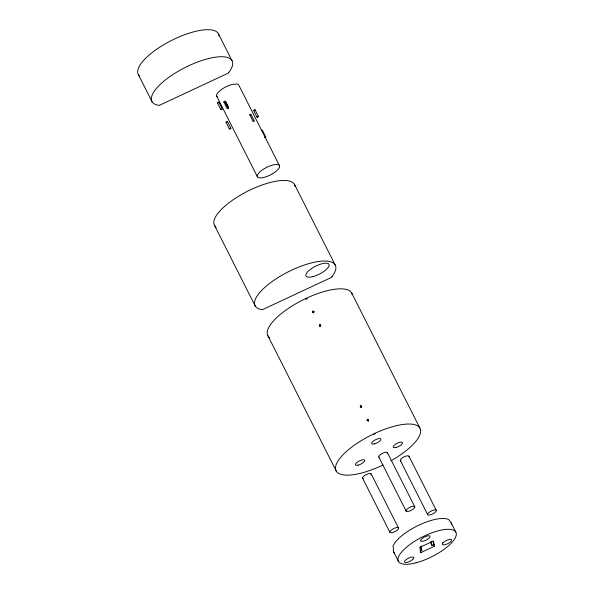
<?xml version="1.0" encoding="UTF-8"?>
<svg xmlns="http://www.w3.org/2000/svg" width="594" height="594" viewBox="0 0 594 594"><rect width="100%" height="100%" fill="white"/><g stroke="black" fill="none" stroke-linecap="round" stroke-linejoin="round"><path stroke-width="0.89" d="M226.024 122.223L227.48 121.525L230.895 128.289L230.427 128.801L229.44 128.98L226.024 122.223L226.641 122.223M227.48 121.525L227.012 122.045M229.44 128.98L230.895 128.289M261.145 130.673L262.169 130.205L262.236 130.598M262.414 130.301L265.83 137.066L265.147 137.682M253.601 110.425L255.026 109.697L258.472 116.521L257.974 117.04L257.053 117.248L253.601 110.425L254.002 110.506M255.056 109.756L254.729 110.172M257.016 117.189L258.472 116.521M312.444 312.154L312.83 311.13L313.899 311.471L313.565 312.875L312.444 312.154L312.555 312.526L312.83 311.13L313.951 311.872L313.595 312.808L312.941 311.501M320.723 324.992L320.782 325.386L319.713 325.044L319.379 326.047L320.448 326.373L320.723 324.992L319.654 324.651L319.275 325.668L320.396 326.396L319.654 324.651L319.735 325.096M360.343 407.157L360.617 405.761L361.746 406.504L360.617 405.761L360.239 406.786L361.301 407.113L361.687 406.103M367.545 419.691L367.174 420.678L367.448 419.282L368.518 419.624L368.183 421.035L368.57 420.025L367.448 419.282L368.213 420.96M223.819 101.99L224.955 100.943L228.371 107.7L227.235 108.747L223.819 101.99L225.638 101.366L228.289 106.623M250.022 115.236L250.965 114.367L254.381 121.124L253.044 121.235M218.644 102.517L218.733 102.057L217.456 102.851L220.871 109.615L221.517 109.578L222.304 108.888L218.896 102.123M307.128 298.218L305.672 298.901L306.452 298.841M264.553 137.437L265.83 137.066M420.953 545.96L421.874 550.282L420.129 551.091L420.886 552.583L434.548 546.19L433.434 541.008L419.772 547.393L420.886 552.583M430.472 542.381L432.053 545.522L433.798 544.705L433.056 541.245M313.283 312.177L313.951 311.872M367.894 420.329L368.57 420.025M218.295 102.732L217.456 102.851M250.965 114.367L249.636 114.471L253.059 121.243M222.304 108.888L220.871 109.615M367.062 420.307L368.235 421.005M360.751 406.185L361.33 407.462M394.75 553.266L394.498 553.059A32.21 10.952 -26.8 0 1 393.518 548.47L392.998 546.257A32.21 10.952 -26.8 0 1 419.334 524.947A32.21 10.952 -26.8 0 1 449.175 519.995L450.401 521.874A32.21 10.952 -26.8 0 1 451.611 524.465M351.655 292.968L419.928 428.163M218.354 33.65L232.009 60.692M294.483 184.4L335.172 264.976M279.626 165.978A12.4 4.217 -26.8 0 0 262.043 170.151A12.4 4.217 -26.8 0 0 263.625 177.502A12.4 4.217 -26.8 0 0 279.626 165.978L238.937 85.402A12.4 4.217 -26.8 0 0 236.984 83.977L232.551 84.341A12.4 4.217 -26.8 0 0 221.354 89.575L217.59 93.043A12.4 4.217 -26.8 0 0 217.166 96.792M451.121 522.794L455.828 532.12M409.028 456.37L436.338 510.446A4.834 1.641 -26.8 0 1 430.101 514.939A4.834 1.641 -26.8 0 1 429.492 512.073A4.834 1.641 -26.8 0 1 436.338 510.446M224.933 101.893L228.348 108.657M216.543 95.872L257.239 176.44M400.304 460.447L427.613 514.523M387.451 452.687L414.761 506.764A4.834 1.641 -26.8 0 1 408.821 511.293A4.834 1.641 -26.8 0 1 407.707 508.664A4.834 1.641 -26.8 0 1 414.761 506.764M433.798 544.705L434.548 546.19M306.356 298.337L306.831 299.287M378.794 456.972L406.103 511.048M420.686 547.928L421.874 550.282M371.257 474.027L398.567 528.103A4.834 1.641 -26.8 0 1 392.33 532.595A4.834 1.641 -26.8 0 1 391.713 529.729A4.834 1.641 -26.8 0 1 398.567 528.103M362.533 478.103L389.842 532.179M393.777 552.138L398.492 561.464M138.365 74.592L152.019 101.626M214.493 225.334L255.182 305.91M267.939 335.81L336.211 471.005M431.125 541.201L432.053 545.522M379.106 457.291A4.834 1.641 -26.8 0 1 383.048 453.044A4.834 1.641 -26.8 0 1 387.191 453.727M363.298 478.66A4.834 1.641 -26.8 0 1 366.543 474.413A4.834 1.641 -26.8 0 1 370.849 475.126M401.069 461.003A4.834 1.641 -26.8 0 1 403.749 457.031A4.834 1.641 -26.8 0 1 408.976 456.868M218.926 35.157A44.936 15.281 -26.8 0 1 219.038 35.989M139.367 75.869A44.936 15.281 -26.8 0 1 169.795 41.342A44.936 15.281 -26.8 0 1 218.696 34.378M216.164 227.168A44.936 15.281 -26.8 0 1 246.97 191.55A44.936 15.281 -26.8 0 1 295.166 186.739M382.996 464.983A47.03 15.993 -26.8 0 1 337.964 461.033A47.03 15.993 -26.8 0 1 408.717 424.019A47.03 15.993 -26.8 0 1 390.978 460.81M269.683 337.726A47.03 15.993 -26.8 0 1 300.831 301.01A47.03 15.993 -26.8 0 1 352.249 294.542M228.794 72.431L228.215 73.159L159.289 105.376L158.539 105.279A44.936 15.281 -26.8 0 1 188.714 65.771A44.936 15.281 -26.8 0 1 228.794 72.431M331.957 276.715L331.378 277.443L262.459 309.66L261.702 309.563A44.936 15.281 -26.8 0 1 291.877 270.055A44.936 15.281 -26.8 0 1 331.957 276.715M442.946 542.819L442.619 543.235A5.153 1.752 -26.8 0 0 443.911 544.884L444.505 544.809A5.153 1.752 -26.8 0 0 450.92 541.379A5.153 1.752 -26.8 0 0 449.361 539.397L445.834 540.696L442.946 542.819M374.628 433.531L373.96 434.147L375.415 433.471L374.628 433.531M412.719 559.466L412.199 559.912A5.153 1.752 -26.8 0 1 405.62 562.555A5.153 1.752 -26.8 0 1 406.118 559.607L407.365 558.754A5.153 1.752 -26.8 0 1 410.937 557.202L413.134 557.024A5.153 1.752 -26.8 0 1 412.719 559.466M420.849 540.948L420.738 540.696A5.153 1.752 -26.8 0 1 425.007 536.761A5.153 1.752 -26.8 0 1 430.041 536.345L430.041 536.649A5.153 1.752 -26.8 0 1 425.764 540.288A5.153 1.752 -26.8 0 1 420.849 540.948M416.067 562.793A32.21 10.952 -26.8 0 0 456.073 532.64A32.21 10.952 -26.8 0 0 409.34 544.95A32.21 10.952 -26.8 0 0 416.067 562.793M312.979 276.574A12.882 4.381 -26.8 0 0 329.069 264.523A12.882 4.381 -26.8 0 0 310.439 269.364A12.882 4.381 -26.8 0 0 312.979 276.574M374.294 443.926A5.153 1.752 -26.8 0 0 380.947 439.137A5.153 1.752 -26.8 0 0 373.641 440.867A5.153 1.752 -26.8 0 0 374.294 443.926M395.894 447.49A5.153 1.752 -26.8 0 0 402.487 442.693A5.153 1.752 -26.8 0 0 395.136 444.483A5.153 1.752 -26.8 0 0 395.894 447.49M358.048 465.169A5.153 1.752 -26.8 0 0 364.723 460.38A5.153 1.752 -26.8 0 0 357.432 462.095A5.153 1.752 -26.8 0 0 358.048 465.169"/></g></svg>
